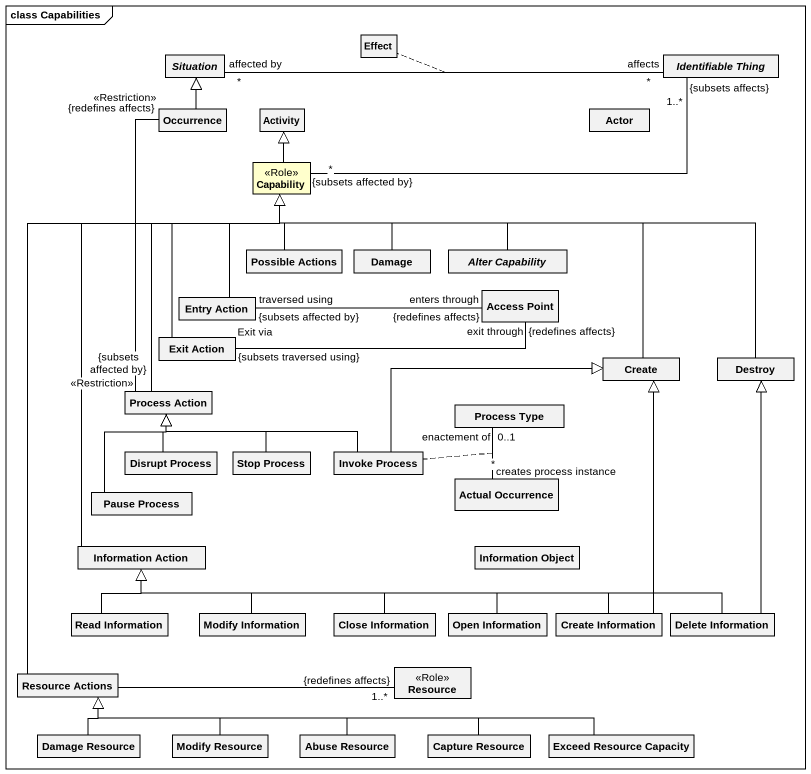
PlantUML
@startuml
mainframe class Capabilities
hide circle
hide empty members
class Effect
abstract class Situation
abstract class "Identifiable Thing" as Identifiable_Thing
class Occurrence
class Activity
class "Actor" as Actor_
class Capability <<Role>> #FFFFCC
class "Possible Actions" as Possible_Actions
class Damage
abstract class "Alter Capability" as Alter_Capability
class "Entry Action" as Entry_Action
class "Access Point" as Access_Point
class "Exit Action" as Exit_Action
class "Create" as Create_
class "Destroy" as Destroy_
class "Process Action" as Process_Action
class "Process Type" as Process_Type
class "Disrupt Process" as Disrupt_Process
class "Stop Process" as Stop_Process
class "Invoke Process" as Invoke_Process
class "Pause Process" as Pause_Process
class "Actual Occurrence" as Actual_Occurrence
class "Information Action" as Information_Action
class "Information Object" as Information_Object
class "Read Information" as Read_Information
class "Modify Information" as Modify_Information
class "Close Information" as Close_Information
class "Open Information" as Open_Information
class "Create Information" as Create_Information
class "Delete Information" as Delete_Information
class "Resource Actions" as Resource_Actions
class Resource <<Role>>
class "Damage Resource" as Damage_Resource
class "Modify Resource" as Modify_Resource
class "Abuse Resource" as Abuse_Resource
class "Capture Resource" as Capture_Resource
class "Exceed Resource Capacity" as Exceed_Resource_Capacity
Situation "affected by\n*" -right- "affects\n*" Identifiable_Thing
(Situation, Identifiable_Thing) .. Effect
Occurrence -up-|> Situation
Capability "*\n{subsets affected by}" -right- "1..*\n{subsets affects}" Identifiable_Thing
Capability -up-|> Activity
Possible_Actions -up-|> Capability
Damage -up-|> Capability
Alter_Capability -left-|> Capability
Entry_Action -up-|> Capability
Entry_Action "traversed using\n{subsets affected by}" -right- "enters through\n{redefines affects}" Access_Point
Exit_Action -up-|> Capability
Exit_Action "Exit via\n{subsets traversed using}" -right- "exit through\n{redefines affects}" Access_Point
Create_ -left-|> Capability
Destroy_ -left-|> Capability
Process_Action "{subsets affected by}\n<<Restriction>>" -up- "{redefines affects}\n<<Restriction>>" Occurrence
Process_Action -up-|> Capability
Process_Type "enactement of\n0..1" -- "creates process instance\n*" Actual_Occurrence
(Process_Type, Actual_Occurrence) .. Invoke_Process
Disrupt_Process -up-|> Process_Action
Stop_Process -left-|> Process_Action
Invoke_Process -right-|> Create_
Invoke_Process -left-|> Process_Action
Pause_Process -up-|> Process_Action
Information_Action -up-|> Capability
Read_Information -up-|> Information_Action
Modify_Information -up-|> Information_Action
Close_Information -left-|> Information_Action
Open_Information -left-|> Information_Action
Create_Information -up-|> Create_
Create_Information -left-|> Information_Action
Delete_Information -up-|> Destroy_
Delete_Information -left-|> Information_Action
Resource_Actions -up-|> Capability
Resource_Actions -right- "1..*\n{redefines affects}" Resource
Damage_Resource -up-|> Resource_Actions
Modify_Resource -left-|> Resource_Actions
Abuse_Resource -left-|> Resource_Actions
Capture_Resource -left-|> Resource_Actions
Exceed_Resource_Capacity -left-|> Resource_Actions
@enduml
